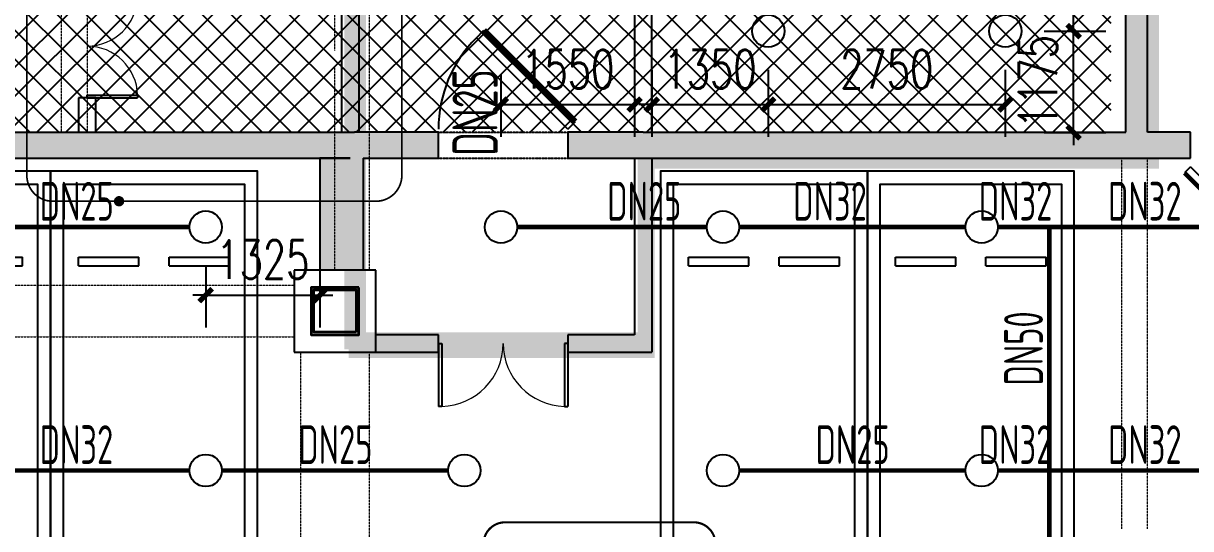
# Model space of a CAD drawing. Extents: x 6824721 to 16538177, y 2478193 to 6665639.
# Drawn here: x 8830099 to 8843639, y 2874926 to 2880791 of the extents above; entities that cross this region are included whole.
import ezdxf

# ---------------------------------------------------------------- set-up
doc = ezdxf.new("R2010")
doc.units = 0
doc.header["$LTSCALE"] = 10
doc.linetypes.add('__DASH', pattern=[0.35, 0.25, -0.1])
doc.linetypes.add('DASH', pattern=[0.35, 0.25, -0.1])
for name, color, linetype in [('0-wo', 8, 'Continuous'), ('0-绿', 3, 'Continuous'), ('0-蓝', 5, 'Continuous'), ('00-停车位', 67, 'Continuous'), ('S-梁-虚线', 4, 'DASH'), ('W-EQUIP_喷头', 7, 'Continuous'), ('W-PIPE-喷淋中', 6, 'Continuous'), ('W-TEXT_喷淋', 7, 'Continuous'), ('W-TWT_DIM', 3, 'Continuous'), ('WALL', 9, 'Continuous')]:
    doc.layers.add(name, color=color, linetype=linetype)
doc.layers.add('钢梁', color=141, linetype='Continuous', lineweight=18)
doc.styles.add('_TCH_DIM_T3', font='SIMPLEX', dxfattribs={"width": 0.705882, "bigfont": 'GBCBIG'})
doc.styles.add('_TWT_PIPEDN', font='TSSDENG', dxfattribs={"width": 0.8, "height": 3.5, "bigfont": 'TSSDCHN'})
doc.styles.add('黑体', font='simhei.ttf', dxfattribs={"width": 0.65})
doc.dimstyles.new('_TWT_ARCH&&150', dxfattribs={"dimtxt": 446.25, "dimasz": 150, "dimexe": 375, "dimexo": 450, "dimgap": 189.375, "dimtad": 1, "dimdec": 0, "dimzin": 0, "dimdsep": 46, "dimtxsty": '_TCH_DIM_T3', "dimblk": 'ARCHTICK', "dimcen": 0.09, "dimclrt": 7, "dimazin": 2, "dimtfac": 1, "dimtdec": 0, "dimtix": 1, "dimtmove": 2, "dimatfit": 3, "dimfxl": 0, "dimtolj": 1, "dimtzin": 0, "dimarcsym": 0})

# ---------------------------------------------------------------- blocks, each defined once
blk = doc.blocks.new('车位2400x5300')
at = {"layer": '00-停车位', "color": 251}
for p, q in [((-875, -1000), (-175, -1000)), ((-875, -1100), (-875, -1000)), ((-175, -1100), (-175, -1000)), ((175, -1000), (875, -1000)), ((175, -1100), (175, -1000)), ((875, -1100), (875, -1000)), ((-875, -1100), (-175, -1100)), ((175, -1100), (875, -1100)), ((400, -5300), (-400, -5300))]:
    blk.add_line(p, q, dxfattribs=at)
blk.add_lwpolyline([(400, -5150), (400, -5300), (1200, -5300), (1200, 0), (-1200, 0), (-1200, -5300), (-400, -5300), (-400, -5150), (-1050, -5150), (-1050, -150), (1050, -150), (1050, -5150), (400, -5150)], dxfattribs=at)
blk.add_lwpolyline([(0, -5150, 0, 600, 0), (0, -4850, 600, 600, 0)], format="xyseb", dxfattribs=at)
blk = doc.blocks.new('$DorLib2D$00000091')
for p, q in [((-0.1464, 0.3952), (-0.1582, 0.407)), ((0.1464, 0.3952), (0.1582, 0.407)), ((-0.5, 0.0417), (-0.1464, 0.3952)), ((0.5, 0.0417), (0.1464, 0.3952)), ((-0.5, 0.0417), (-0.5118, 0.0535)), ((0.5, 0.0417), (0.5118, 0.0535))]:
    blk.add_line(p, q)
at = {"const_width": 0.00833}
for points in [[(-0.5118, 0.0535), (-0.1582, 0.407)], [(0.5118, 0.0535), (0.1582, 0.407)]]:
    blk.add_lwpolyline(points, dxfattribs=at)
for centre, start, end in [((-0.5, 0.0417), 0, 45), ((0.5, 0.0417), 135, 180)]:
    blk.add_arc(centre, 0.5, start, end)
blk = doc.blocks.new('$DorLib2D$00000085')
for p, q in [((-0.2071, 0.8321), (-0.1482, 0.891)), ((0.5, 0.125), (-0.2071, 0.8321)), ((0.5, 0.125), (0.5589, 0.1839))]:
    blk.add_line(p, q)
at = {"const_width": 0.0417}
blk.add_lwpolyline([(0.5589, 0.1839), (-0.1482, 0.891)], dxfattribs=at)
blk.add_arc((0.5, 0.125), 1, 135, 180)
blk = doc.blocks.new('$DorLib2D$00000002')
for p, q in [((-0.5, 0), (-0.5, 0.4875)), ((-0.475, 0.4875), (-0.5, 0.4875)), ((-0.475, 0), (-0.475, 0.4875)), ((0.475, 0), (0.475, 0.4875)), ((0.475, 0.4875), (0.5, 0.4875)), ((0.5, 0), (0.5, 0.4875)), ((-0.5, 0), (-0.475, 0)), ((0.5, 0), (0.475, 0))]:
    blk.add_line(p, q)
at = {"lineweight": 13}
for centre, start, end in [((-0.4875, 0), 0, 88.53072), ((0.4875, 0), 91.46928, 180)]:
    blk.add_arc(centre, 0.4875, start, end, dxfattribs=at)
blk = doc.blocks.new('t 3a 2')
at = {"layer": '0-蓝', "color": 6, "linetype": 'DASH', "ltscale": 3, "const_width": 50}
blk.add_lwpolyline([(37917, 768415), (42296, 768415, 0.414214), (42796, 768915), (42796, 771434, 0.414214), (42296, 771934), (37917, 771934, 0.414214), (37417, 771434), (37417, 768915, 0.414214)], format="xyb", close=True, dxfattribs=at)
at = {"layer": '0-绿', "color": 6, "linetype": 'DASH', "style": '黑体'}
blk.add_text('防火分区-6', height=563.3, dxfattribs=at).set_placement((38085, 770575))
at = {"layer": '0-绿', "color": 6, "linetype": 'DASH', "style": '黑体', "width": 0.65}
for s, height, p in [('3902.08m', 563.3, (38273, 769183)), ('2', 282, (40379, 769558))]:
    blk.add_text(s, height=height, dxfattribs=at).set_placement(p)
blk = doc.blocks.new('jkytk')
at = {"layer": 'WALL', "color": 1, "const_width": 200}
blk.add_lwpolyline([(8537539, 2918952), (8537539, 2918952), (8530889, 2918952), (8530889, 2918252), (8528789, 2918252), (8528789, 2918952), (8516814, 2918952), (8516814, 2919852), (8516964, 2919852), (8516964, 2921752), (8509914, 2921752), (8509914, 2916752), (8499413, 2916751), (8499414, 2895502), (8528539, 2895502), (8528539, 2885752), (8531939, 2885752), (8531939, 2887852), (8537789, 2887852), (8537789, 2918951), (8537539, 2918952)], dxfattribs=at)
blk.add_lwpolyline([(8498935, 2895326), (8528589, 2895402), (8528589, 2885652), (8531939, 2885652), (8531939, 2887852), (8537789, 2887852), (8537789, 2912952), (8566139, 2912952), (8566139, 2894777), (8561864, 2894777), (8561864, 2892502), (8570864, 2892502), (8570864, 2890077), (8575664, 2890077), (8575664, 2889377), (8583164, 2889377), (8583164, 2882720), (8587793, 2882720, 0.208661)], format="xyb", dxfattribs=at)
blk = doc.blocks.new('LIANGMOBAN')
at = {"layer": 'S-梁-虚线', "color": 8, "lineweight": 18}
for p, q in [((1964241, 166503), (1964241, 172003)), ((1964641, 163953), (1964641, 172003)), ((1961066, 167503), (1961066, 165553)), ((1961366, 167503), (1961366, 165553)), ((1964241, 163953), (1964241, 166303)), ((1965441, 165553), (1966941, 165553)), ((1965441, 165253), (1966941, 165253)), ((1973366, 165253), (1973366, 160953)), ((1973666, 160953), (1973666, 165253)), ((1955716, 163778), (1963766, 163778)), ((1955716, 163178), (1963766, 163178)), ((1963841, 163003), (1963841, 151953)), ((1964641, 151953), (1964641, 163003))]:
    blk.add_line(p, q, dxfattribs=at)
blk = doc.blocks.new('_ArchTick')
at = {"color": 0, "linetype": 'ByBlock', "const_width": 0.4}
blk.add_lwpolyline([(-0.5, -0.5), (0.5, 0.5)], dxfattribs=at)
blk = doc.blocks.new('*D1157')
at = {"layer": 'Defpoints', "color": 0, "transparency": 16777216}
for p in [(8835639, 2880653), (8837189, 2880653), (8837189, 2879848)]:
    blk.add_point(p, dxfattribs=at)
at = {"layer": 'W-TWT_DIM', "color": 0, "lineweight": -2, "transparency": 16777216}
for p, q in [((8835639, 2880203), (8835639, 2879473)), ((8837189, 2880203), (8837189, 2879473)), ((8835639, 2879848), (8837189, 2879848))]:
    blk.add_line(p, q, dxfattribs=at)
at = {"layer": 'W-TWT_DIM', "color": 0, "lineweight": -2, "transparency": 16777216, "xscale": 150, "yscale": 150, "zscale": 150, "rotation": 180}
blk.add_blockref('_ArchTick', (8835639, 2879848), dxfattribs=at)
at = {"layer": 'W-TWT_DIM', "color": 0, "lineweight": -2, "transparency": 16777216, "xscale": 150, "yscale": 150, "zscale": 150}
blk.add_blockref('_ArchTick', (8837189, 2879848), dxfattribs=at)
at = {"layer": 'W-TWT_DIM', "color": 7, "transparency": 16777216, "insert": (8836414, 2880260), "char_height": 446.2, "attachment_point": 5, "style": '_TCH_DIM_T3'}
blk.add_mtext('\\A1;1550', dxfattribs=at)
blk = doc.blocks.new('*D1158')
at = {"layer": 'Defpoints', "color": 0, "transparency": 16777216}
for p in [(8838739, 2880701), (8841489, 2880701), (8841489, 2879848)]:
    blk.add_point(p, dxfattribs=at)
at = {"layer": 'W-TWT_DIM', "color": 0, "lineweight": -2, "transparency": 16777216}
for p, q in [((8838739, 2880251), (8838739, 2879473)), ((8841489, 2880251), (8841489, 2879473)), ((8838739, 2879848), (8841489, 2879848))]:
    blk.add_line(p, q, dxfattribs=at)
at = {"layer": 'W-TWT_DIM', "color": 0, "lineweight": -2, "transparency": 16777216, "xscale": 150, "yscale": 150, "zscale": 150, "rotation": 180}
blk.add_blockref('_ArchTick', (8838739, 2879848), dxfattribs=at)
at = {"layer": 'W-TWT_DIM', "color": 0, "lineweight": -2, "transparency": 16777216, "xscale": 150, "yscale": 150, "zscale": 150}
blk.add_blockref('_ArchTick', (8841489, 2879848), dxfattribs=at)
at = {"layer": 'W-TWT_DIM', "color": 7, "transparency": 16777216, "insert": (8840114, 2880260), "char_height": 446.2, "attachment_point": 5, "style": '_TCH_DIM_T3'}
blk.add_mtext('\\A1;2750', dxfattribs=at)
blk = doc.blocks.new('*D1159')
at = {"layer": 'Defpoints', "color": 0, "transparency": 16777216}
for p in [(8837389, 2880701), (8838739, 2880701), (8838739, 2879848)]:
    blk.add_point(p, dxfattribs=at)
at = {"layer": 'W-TWT_DIM', "color": 0, "lineweight": -2, "transparency": 16777216}
for p, q in [((8837389, 2880251), (8837389, 2879473)), ((8838739, 2880251), (8838739, 2879473)), ((8837389, 2879848), (8837239, 2879848)), ((8837389, 2879848), (8838739, 2879848)), ((8838739, 2879848), (8838889, 2879848))]:
    blk.add_line(p, q, dxfattribs=at)
at = {"layer": 'W-TWT_DIM', "color": 0, "lineweight": -2, "transparency": 16777216, "xscale": 150, "yscale": 150, "zscale": 150}
blk.add_blockref('_ArchTick', (8837389, 2879848), dxfattribs=at)
at = {"layer": 'W-TWT_DIM', "color": 0, "lineweight": -2, "transparency": 16777216, "xscale": 150, "yscale": 150, "zscale": 150, "rotation": 180}
blk.add_blockref('_ArchTick', (8838739, 2879848), dxfattribs=at)
at = {"layer": 'W-TWT_DIM', "color": 7, "transparency": 16777216, "insert": (8838064, 2880260), "char_height": 446.2, "attachment_point": 5, "style": '_TCH_DIM_T3'}
blk.add_mtext('\\A1;1350', dxfattribs=at)
blk = doc.blocks.new('*D1161')
at = {"layer": 'Defpoints', "color": 0, "transparency": 16777216}
for p in [(8841489, 2883101), (8842282, 2883101), (8841489, 2880701)]:
    blk.add_point(p, dxfattribs=at)
at = {"layer": 'W-TWT_DIM', "color": 0, "lineweight": -2, "transparency": 16777216}
for p, q in [((8841939, 2883101), (8842657, 2883101)), ((8842282, 2880701), (8842282, 2883101)), ((8841939, 2880701), (8842657, 2880701))]:
    blk.add_line(p, q, dxfattribs=at)
at = {"layer": 'W-TWT_DIM', "color": 0, "lineweight": -2, "transparency": 16777216, "xscale": 150, "yscale": 150, "zscale": 150}
for p, rotation in [((8842282, 2883101), 90), ((8842282, 2880701), 270)]:
    blk.add_blockref('_ArchTick', p, dxfattribs=dict(at, rotation=rotation))
at = {"layer": 'W-TWT_DIM', "color": 7, "transparency": 16777216, "insert": (8841869, 2881901), "char_height": 446.2, "attachment_point": 5, "rotation": 90, "style": '_TCH_DIM_T3'}
blk.add_mtext('\\A1;2400', dxfattribs=at)
blk = doc.blocks.new('*D1162')
at = {"layer": 'Defpoints', "color": 0, "transparency": 16777216}
for p in [(8841489, 2880701), (8842282, 2880701), (8841489, 2879526)]:
    blk.add_point(p, dxfattribs=at)
at = {"layer": 'W-TWT_DIM', "color": 0, "lineweight": -2, "transparency": 16777216}
for p, q in [((8842282, 2880701), (8842282, 2880851)), ((8841939, 2880701), (8842657, 2880701)), ((8842282, 2879526), (8842282, 2880701)), ((8841939, 2879526), (8842657, 2879526)), ((8842282, 2879526), (8842282, 2879376))]:
    blk.add_line(p, q, dxfattribs=at)
at = {"layer": 'W-TWT_DIM', "color": 0, "lineweight": -2, "transparency": 16777216, "xscale": 150, "yscale": 150, "zscale": 150}
for p, rotation in [((8842282, 2880701), 270), ((8842282, 2879526), 90)]:
    blk.add_blockref('_ArchTick', p, dxfattribs=dict(at, rotation=rotation))
at = {"layer": 'W-TWT_DIM', "color": 7, "transparency": 16777216, "insert": (8841869, 2880114), "char_height": 446.2, "attachment_point": 5, "rotation": 90, "style": '_TCH_DIM_T3'}
blk.add_mtext('\\A1;1175', dxfattribs=at)
blk = doc.blocks.new('*D1194')
at = {"layer": 'Defpoints', "color": 0, "transparency": 16777216}
for p in [(8832214, 2878426), (8833539, 2878426), (8833539, 2877637)]:
    blk.add_point(p, dxfattribs=at)
at = {"layer": 'W-TWT_DIM', "color": 0, "lineweight": -2, "transparency": 16777216}
for p, q in [((8832214, 2877976), (8832214, 2877262)), ((8833539, 2877976), (8833539, 2877262)), ((8832214, 2877637), (8832064, 2877637)), ((8832214, 2877637), (8833539, 2877637)), ((8833539, 2877637), (8833689, 2877637))]:
    blk.add_line(p, q, dxfattribs=at)
at = {"layer": 'W-TWT_DIM', "color": 0, "lineweight": -2, "transparency": 16777216, "xscale": 150, "yscale": 150, "zscale": 150}
blk.add_blockref('_ArchTick', (8832214, 2877637), dxfattribs=at)
at = {"layer": 'W-TWT_DIM', "color": 0, "lineweight": -2, "transparency": 16777216, "xscale": 150, "yscale": 150, "zscale": 150, "rotation": 180}
blk.add_blockref('_ArchTick', (8833539, 2877637), dxfattribs=at)
at = {"layer": 'W-TWT_DIM', "color": 7, "transparency": 16777216, "insert": (8832877, 2878050), "char_height": 446.2, "attachment_point": 5, "style": '_TCH_DIM_T3'}
blk.add_mtext('\\A1;1325', dxfattribs=at)
blk = doc.blocks.new('$TwtSys$00000125')
blk.add_circle((0, 0, 0), 1)

msp = doc.modelspace()

# ---------------------------------------------------------------- hatches: boundary and pattern name
h = msp.add_hatch()
h.set_pattern_fill('ANSI37', color=8, scale=150)
h.set_pattern_definition([(45, (8303016.86, 2710265.2), (-168.3798, 168.3798), []), (135, (8303016.86, 2710265.2), (-168.3798, -168.3798), [])])
h.paths.add_polyline_path([(8824414.1, 2949451.5), (8824414.1, 2935151.5), (8842714.1, 2935151.5), (8842714.1, 2879526.5), (8827964.1, 2879526.5), (8827964.1, 2881476.5), (8830839.1, 2881476.5), (8830939.1, 2886876.5), (8804334.6, 2886876.5), (8804142.3, 2820149.7), (8833564.1, 2820152.3), (8833564.1, 2817714.5), (8841204.8, 2810768), (8839163.9, 2808501.4), (8843102.6, 2804955), (8820829.2, 2780217.9), (8820829.2, 2770055.4), (8785124.6, 2730401.5), (8708264.1, 2730401.5), (8708264.1, 2736351.5), (8695014.1, 2750701.5), (8695014.1, 2775001.5), (8703014.1, 2775002.8), (8703014.1, 2949451.5), (8712039.3, 2949451.5)])
at = {"layer": '0-wo'}
for points in [[(8842914.1, 2879426.5), (8843139.1, 2879526.5), (8843139.1, 2884401.5), (8842889.1, 2884401.5), (8842889.1, 2879526.5)], [(8827814.1, 2879426.5), (8827814.1, 2879226.5), (8830839.1, 2879226.5), (8830839.1, 2879526.5), (8827964.1, 2879526.5)], [(8830839.1, 2879526.5), (8830839.1, 2879226.5), (8833889.1, 2879226.5), (8833889.1, 2879526.5)], [(8833889.1, 2879526.5), (8833889.1, 2879226.5), (8833539.1, 2879226.5), (8833839.1, 2879326.5), (8833939.1, 2879526.5)], [(8834039.1, 2879226.5), (8834914.1, 2879226.5), (8834914.1, 2879526.5), (8833939.1, 2879526.5), (8833839.1, 2879326.5)], [(8837289.1, 2879526.5), (8836414.1, 2879526.5), (8836414.1, 2879226.5), (8837289.1, 2879226.5)], [(8837289.1, 2879526.5), (8837289.1, 2879226.5), (8842714.1, 2879226.5), (8842914.1, 2879426.5), (8842889.1, 2879526.5)], [(8842714.1, 2879226.5), (8843639.1, 2879226.5), (8843639.1, 2879526.5), (8843139.1, 2879526.5), (8842914.1, 2879426.5)], [(8833539.1, 2877926.5), (8834039.1, 2877926.5), (8834039.1, 2879226.5), (8833839.1, 2879326.5), (8833539.1, 2879226.5)]]:
    msp.add_hatch(color=8, dxfattribs=at).paths.add_polyline_path(points)

# ---------------------------------------------------------------- linework, layer by layer
at = {"layer": '0-wo', "color": 8}
for p, q in [((8833789.1, 2885976.5), (8833789.1, 2879526.5)), ((8833989.1, 2885976.5), (8833989.1, 2879526.5)), ((8842889.1, 2879526.5), (8842889.1, 2884401.5)), ((8843139.1, 2879526.5), (8843139.1, 2884401.5)), ((8837189.1, 2883001.5), (8837189.1, 2879526.5)), ((8837389.1, 2879526.5), (8837389.1, 2883001.5)), ((8830939.1, 2879926.5), (8830739.1, 2879926.5)), ((8830739.1, 2879926.5), (8830739.1, 2879526.5)), ((8830939.1, 2879526.5), (8830939.1, 2879926.5)), ((8827964.1, 2879526.5), (8830839.1, 2879526.5)), ((8830839.1, 2879526.5), (8833889.1, 2879526.5)), ((8833889.1, 2879526.5), (8833939.1, 2879526.5)), ((8834914.1, 2879526.5), (8833939.1, 2879526.5)), ((8834914.1, 2879226.5), (8834914.1, 2879526.5)), ((8837289.1, 2879526.5), (8836414.1, 2879526.5)), ((8836414.1, 2879526.5), (8836414.1, 2879226.5)), ((8837289.1, 2879526.5), (8842889.1, 2879526.5)), ((8843639.1, 2879526.5), (8843139.1, 2879526.5)), ((8843639.1, 2879226.5), (8843639.1, 2879526.5)), ((8827814.1, 2879226.5), (8830839.1, 2879226.5)), ((8830839.1, 2879226.5), (8833889.1, 2879226.5)), ((8833539.1, 2879226.5), (8833539.1, 2877926.5)), ((8833889.1, 2879226.5), (8833539.1, 2879226.5)), ((8834039.1, 2879226.5), (8834914.1, 2879226.5)), ((8834039.1, 2879226.5), (8834039.1, 2877926.5)), ((8836414.1, 2879226.5), (8837289.1, 2879226.5)), ((8837189.1, 2879226.5), (8837189.1, 2877176.5)), ((8837289.1, 2879226.5), (8842714.1, 2879226.5)), ((8837389.1, 2879226.5), (8837389.1, 2876976.5)), ((8842714.1, 2879226.5), (8843639.1, 2879226.5)), ((8834189.1, 2877926.5), (8833239.1, 2877926.5)), ((8833239.1, 2877926.5), (8833239.1, 2876976.5)), ((8834189.1, 2877926.5), (8833239.1, 2877926.5)), ((8833239.1, 2877926.5), (8833239.1, 2876976.5)), ((8834189.1, 2876976.5), (8834189.1, 2877926.5)), ((8834189.1, 2876976.5), (8834189.1, 2877926.5)), ((8834914.1, 2877176.5), (8834189.1, 2877176.5)), ((8834914.1, 2876976.5), (8834914.1, 2877176.5)), ((8837189.1, 2877176.5), (8836414.1, 2877176.5)), ((8836414.1, 2877176.5), (8836414.1, 2876976.5)), ((8833239.1, 2876976.5), (8834189.1, 2876976.5)), ((8833239.1, 2876976.5), (8834189.1, 2876976.5)), ((8834189.1, 2876976.5), (8834914.1, 2876976.5)), ((8836414.1, 2876976.5), (8837389.1, 2876976.5))]:
    msp.add_line(p, q, dxfattribs=at)
at = {"layer": '0-wo', "color": 8, "linetype": '__DASH'}
for p, q in [((8834914.1, 2879526.5), (8836414.1, 2879526.5)), ((8834914.1, 2879226.5), (8836414.1, 2879226.5))]:
    msp.add_line(p, q, dxfattribs=at)
at = {"layer": '0-wo', "color": 8, "linetype": 'DASH', "const_width": 20}
msp.add_lwpolyline([(8834189.1, 2878726.5), (8830439.1, 2878726.5, -0.4142136), (8830139.1, 2879026.5), (8830139.1, 2886576.5, -0.4142136), (8830439.1, 2886876.5), (8834189.1, 2886876.5, -0.4142136), (8834489.1, 2886576.5), (8834489.1, 2879026.5, -0.4142136)], format="xyb", close=True, dxfattribs=at)
at = {"layer": '0-wo', "color": 8, "const_width": 60}
msp.add_lwpolyline([(8831209, 2878756.5, 1), (8831209, 2878696.5, 1)], format="xyb", close=True, dxfattribs=at)
msp.add_lwpolyline([(8831209, 2878756.5, 1), (8831209, 2878696.5, 1)], format="xyb", close=True, dxfattribs=at)
msp.add_lwpolyline([(8831209, 2878756.5, 1), (8831209, 2878696.5, 1)], format="xyb", close=True, dxfattribs=at)
msp.add_lwpolyline([(8831209, 2878756.5, 1), (8831209, 2878696.5, 1)], format="xyb", close=True, dxfattribs=at)
at = {"layer": '0-wo', "color": 8, "lineweight": 35}
for points in [[(8833989.1, 2877726.5), (8833439.1, 2877726.5), (8833439.1, 2877176.5), (8833989.1, 2877176.5)], [(8833989.1, 2877726.5), (8833439.1, 2877726.5), (8833439.1, 2877176.5), (8833989.1, 2877176.5)], [(8833959.1, 2877206.5), (8833469.1, 2877206.5), (8833469.1, 2877696.5), (8833959.1, 2877696.5)]]:
    msp.add_lwpolyline(points, close=True, dxfattribs=at)
at = {"layer": 'W-PIPE-喷淋中', "ltscale": 1.5, "const_width": 52.5}
for points in [[(8829401.6, 2878426.5), (8832026.6, 2878426.5)], [(8835826.6, 2878426.5), (8838026.6, 2878426.5)], [(8838401.6, 2878426.5), (8841026.6, 2878426.5)], [(8842000.5, 2878426.5), (8841401.6, 2878426.5)], [(8844026.6, 2878426.5), (8842000.5, 2878426.5)], [(8842000.5, 2875601.5), (8842000.5, 2878426.5)], [(8832026.6, 2875601.5), (8829401.6, 2875601.5)], [(8835026.6, 2875601.5), (8832401.6, 2875601.5)], [(8841026.6, 2875601.5), (8838401.6, 2875601.5)], [(8842000.5, 2875601.5), (8841401.6, 2875601.5)], [(8844026.6, 2875601.5), (8842000.5, 2875601.5)], [(8842000.5, 2872951.5), (8842000.5, 2875601.5)]]:
    msp.add_lwpolyline(points, dxfattribs=at)

# ---------------------------------------------------------------- block references
msp.add_blockref('jkytk', (305383.7, -8645.8))
at = {"layer": '0-wo', "color": 8, "xscale": -1200, "yscale": -1200, "zscale": 200, "rotation": 90}
msp.add_blockref('$DorLib2D$00000002', (8830839.1, 2880526.5), dxfattribs=at)
at = {"layer": '0-wo', "color": 8, "linetype": '__DASH', "xscale": 1500, "yscale": 1500, "zscale": 300}
msp.add_blockref('$DorLib2D$00000085', (8835664.1, 2879376.5), dxfattribs=at)
at = {"layer": '0-wo', "color": 8}
for name, p, xscale, yscale, zscale in [('$DorLib2D$00000091', (8846639.1, 2879376.5), -6000, -6000, 300), ('$DorLib2D$00000002', (8835664.1, 2877076.5), -1500, -1500, 200)]:
    msp.add_blockref(name, p, dxfattribs=dict(at, xscale=xscale, yscale=yscale, zscale=zscale))
for p in [(8829214.1, 2879076.5), (8831614.1, 2879076.5), (8838689.1, 2879076.5), (8841089.1, 2879076.5)]:
    msp.add_blockref('车位2400x5300', p, dxfattribs=at)
at = {"layer": '0-wo', "xscale": 0.5, "yscale": 0.5, "zscale": 0.5}
msp.add_blockref('t 3a 2', (8816728.1, 2489033.4), dxfattribs=at)
at = {"layer": 'W-EQUIP_喷头', "xscale": 187.5, "yscale": 187.5, "zscale": 187.5}
for p in [(8838739.1, 2880701.5), (8841489.1, 2880701.5), (8832214.1, 2878426.5), (8835639.1, 2878426.5), (8838214.1, 2878426.5), (8841214.1, 2878426.5), (8832214.1, 2875601.5), (8835214.1, 2875601.5), (8838214.1, 2875601.5), (8841214.1, 2875601.5)]:
    msp.add_blockref('$TwtSys$00000125', p, dxfattribs=at)
at = {"layer": '钢梁', "color": 6}
msp.add_blockref('LIANGMOBAN', (6869472.7, 2713973), dxfattribs=at)

# ---------------------------------------------------------------- texts
at = {"layer": 'W-TEXT_喷淋', "style": '_TWT_PIPEDN', "width": 0.64}
for s, height, p in [('DN25', 525, (8835601.6, 2879253.9)), ('DN50', 450, (8841925.5, 2876587.5))]:
    msp.add_text(s, height=height, rotation=90, dxfattribs=at).set_placement(p)
for s, p in [('DN25', (8830287.6, 2878501.5)), ('DN25', (8836871.1, 2878501.5)), ('DN32', (8839029.3, 2878501.5)), ('DN32', (8841180.8, 2878501.5)), ('DN32', (8842680.8, 2878501.5)), ('DN32', (8830287.6, 2875676.5)), ('DN25', (8833287.6, 2875676.5)), ('DN25', (8839287.6, 2875676.5)), ('DN32', (8841180.8, 2875676.5)), ('DN32', (8842680.8, 2875676.5))]:
    msp.add_text(s, height=450, dxfattribs=at).set_placement(p)

# ---------------------------------------------------------------- dimensions: what is measured, and where the dimension line sits
at = {"layer": 'W-TWT_DIM'}
for p1, p2, distance, picture, middle in [((8841489.1, 2880701.5), (8841489.1, 2883101.5), -792.7, '*D1161', (8841869.3, 2881901.5)), ((8841489.1, 2879526.5), (8841489.1, 2880701.5), -792.7, '*D1162', (8841869.3, 2880114)), ((8835639.1, 2880652.8), (8837189.1, 2880652.8), -805, '*D1157', (8836414.1, 2880260.3)), ((8837389.1, 2880701.5), (8838739.1, 2880701.5), -853.6, '*D1159', (8838064.1, 2880260.3)), ((8838739.1, 2880701.5), (8841489.1, 2880701.5), -853.6, '*D1158', (8840114.1, 2880260.3)), ((8832214.1, 2878426.5), (8833539.1, 2878426.5), -789.3, '*D1194', (8832876.6, 2878049.6))]:
    dim = msp.add_aligned_dim(p1=p1, p2=p2, distance=distance, dimstyle='_TWT_ARCH&&150', dxfattribs=at)
    dim.commit()
    dim.dimension.update_dxf_attribs({"geometry": picture, "text_midpoint": middle})

doc.saveas('drawing.dxf')
